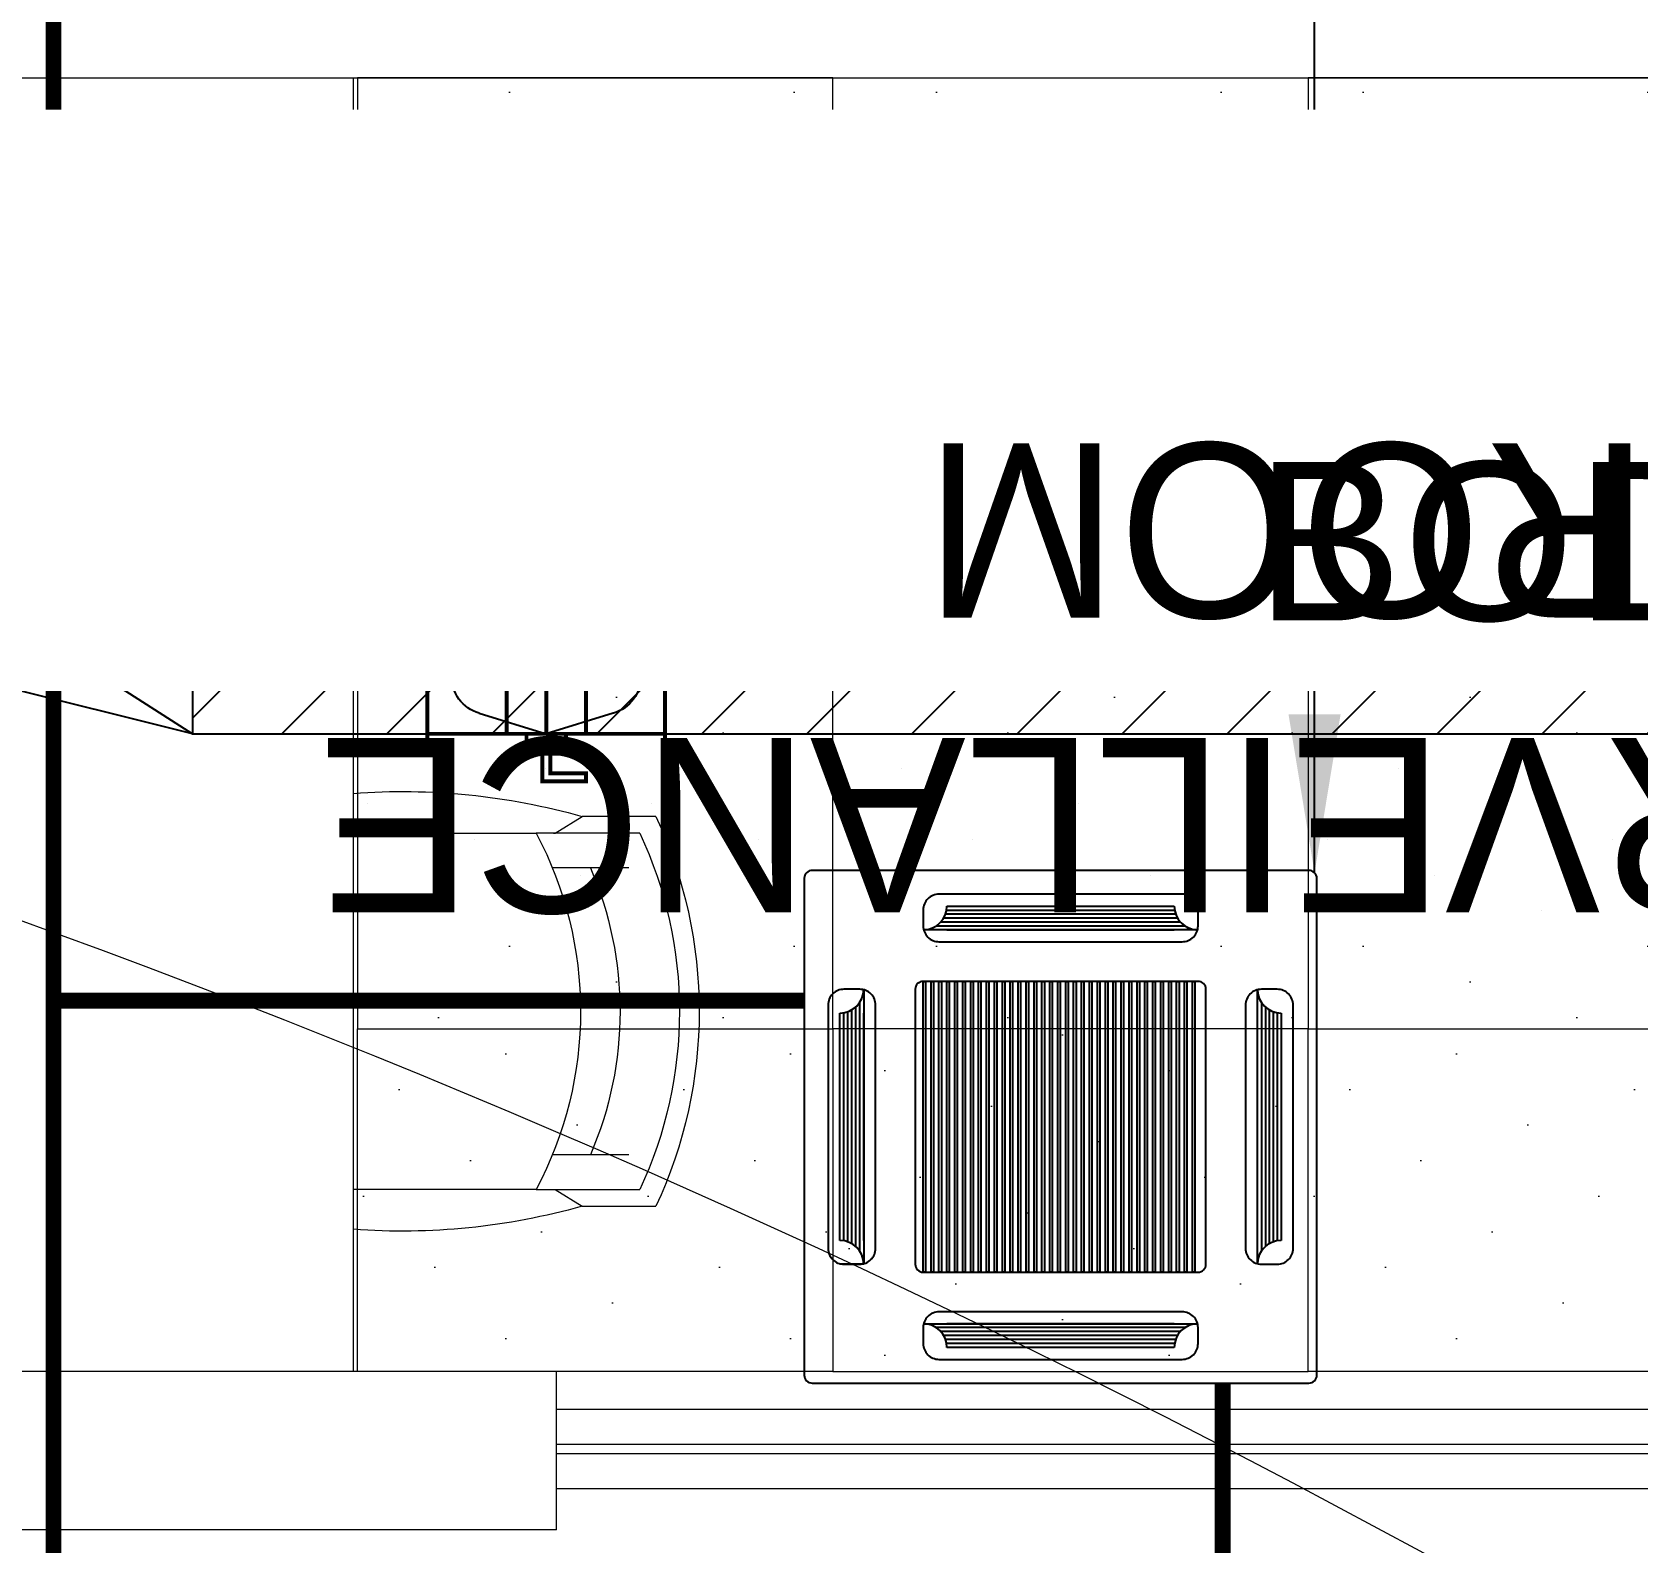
# Model space of a CAD drawing. Header units: millimetres. Extents: x -81374 to 485233, y -39075 to 157313.
# Drawn here: x 31636 to 33663, y -11978 to -10072 of the extents above; entities that cross this region are included whole.
import ezdxf
from ezdxf.enums import TextEntityAlignment as Align

# ---------------------------------------------------------------- set-up
doc = ezdxf.new("R2010")
doc.units = ezdxf.units.MM
for name, color, linetype in [('AC-RA-DIFFUSER', 6, 'Continuous'), ('ceilings', 253, 'Continuous'), ('M HVAC-Volume Control Damper', 3, 'Continuous'), ('M-HVAC ELLIPTICAL DUCT', 6, 'Continuous'), ('M-HVAC VRV PIPE', 152, 'Continuous'), ('M-HVAC-ELEPTICAL DUCT', 6, 'Continuous'), ('M-HVAC-INSULATION', 8, 'Continuous'), ('M-HVAC-TEXT', 7, 'Continuous')]:
    doc.layers.add(name, color=color, linetype=linetype)
for name, color, linetype, lineweight in [('DRAIN PIPE', 76, 'Continuous', 30), ('G-IMPT', 8, 'Continuous', 5), ('M-HVAC-Volume Control Damper', 3, 'Continuous', 9)]:
    doc.layers.add(name, color=color, linetype=linetype, lineweight=lineweight)
doc.styles.add('Herbalife_Third Floor - Furniture Layout - 210201$0$CG', font='GOTHIC.TTF')
doc.styles.add('HVAC TEXT', font='Romans.shx', dxfattribs={"width": 0.8, "height": 100})
doc.styles.add('R', font='romans.shx')
doc.styles.get("Standard").update_dxf_attribs({"font": 'arial.ttf'})
doc.dimstyles.new('HVAC DIM', dxfattribs={"dimtxt": 100, "dimasz": 200, "dimexe": 50, "dimexo": 50, "dimgap": 50, "dimtad": 1, "dimtoh": 1, "dimdec": 0, "dimzin": 0, "dimdsep": 46, "dimtxsty": 'HVAC TEXT', "dimcen": 50, "dimclrd": 7, "dimclre": 7, "dimclrt": 7, "dimadec": 0, "dimazin": 0, "dimtfac": 1, "dimtdec": 0, "dimtofl": 0, "dimtmove": 0, "dimatfit": 3, "dimfxl": 1, "dimtolj": 1, "dimtzin": 0, "dimarcsym": 0})

# ---------------------------------------------------------------- blocks, each defined once
blk = doc.blocks.new('floor plan 1')
at = {"layer": 'G-IMPT', "color": 8, "ltscale": 500}
for p, q in [((25872.5, -27113.5), (26923.8, -27113.5)), ((25872.5, -27113.5), (25872.5, -27313.5)), ((25872.5, -27165.9, 0), (23757.3, -27165.8, 0)), ((25872.5, -27165.9, 0), (25872.5, -27265.9, 0)), ((25872.5, -27209.9, 0), (23757.3, -27209.8, 0)), ((25872.5, -27221.9, 0), (23757.3, -27221.8, 0)), ((25872.5, -27265.9, 0), (23757.3, -27265.8, 0)), ((25872.5, -27313.5), (26723.8, -27313.5)), ((26129.3, -28945.7), (26129.3, -27313.5)), ((25840.3, -27521.9), (25747.1, -27521.9)), ((25874.5, -27543.1), (25840.3, -27521.9)), ((25898.1, -27543.1), (25767.4, -27543.1)), ((25876.2, -27543.1), (25874.5, -27543.1)), ((25898.1, -27543.1), (26129.3, -27543.1)), ((25767.4, -27992.8), (25898.1, -27992.8)), ((25874.5, -27992.8), (25840.3, -28013.9)), ((25876.2, -27992.8), (25874.5, -27992.8)), ((26129.3, -27992.8), (25898.1, -27992.8)), ((25747.1, -28013.9), (25840.3, -28013.9)), ((25840.3, -28217.1), (25747.1, -28217.1)), ((25874.5, -28238.3), (25840.3, -28217.1)), ((25898.1, -28238.3), (25767.4, -28238.3)), ((25876.2, -28238.3), (25874.5, -28238.3)), ((25898.1, -28238.3), (26129.3, -28238.3)), ((25767.4, -28687.9), (25898.1, -28687.9)), ((25874.5, -28687.9), (25840.3, -28709.1)), ((25876.2, -28687.9), (25874.5, -28687.9)), ((26129.3, -28687.9), (25898.1, -28687.9)), ((25747.1, -28709.1), (25840.3, -28709.1)), ((26723.8, -28945.7), (23618.8, -28945.7))]:
    blk.add_line(p, q, dxfattribs=at)
at = {"layer": 'G-IMPT', "color": 8, "ltscale": 500, "extrusion": (0, 0, -1)}
for p, q in [((25781.3, -27586.9), (25877.7, -27586.9)), ((25781.3, -27949), (25877.7, -27949)), ((25781.3, -28282), (25877.7, -28282)), ((25781.3, -28644.2), (25877.7, -28644.2))]:
    blk.add_line(p, q, dxfattribs=at)
at = {"layer": 'G-IMPT', "color": 8, "ltscale": 500}
blk.add_arc((30901.2, -15868.2), 12777.8, 49.90697, 259.60318, dxfattribs=at)
at = {"layer": 'G-IMPT', "color": 8, "ltscale": 500, "extrusion": (0, 0, -1)}
for centre, major_axis, start_param, end_param in [((26067.6, -28329.1), (838.5, 0), 4.437818, 4.785935), ((26273.3, -27767.9), (580.8, 0), 2.704257, 3.578932), ((26248.3, -27767.9), (-530.9, 0), -0.437348, 0.437328), ((26323.2, -27767.9), (480.9, 0), 2.65511, 3.628104), ((26248.3, -27767.9), (-455.9, 0), -0.408385, 0.408365), ((26067.6, -27206.8), (838.5, 0), 1.49727, 1.845387), ((26067.6, -29024.2), (838.5, 0), 4.437818, 4.785935), ((26273.3, -28463.1), (580.8, 0), 2.704257, 3.578932), ((26248.3, -28463.1), (-530.9, 0), -0.437348, 0.437328), ((26323.2, -28463.1), (480.9, 0), 2.65511, 3.628104), ((26248.3, -28463.1), (-455.9, 0), -0.408385, 0.408365), ((26067.6, -27902), (838.5, 0), 1.49727, 1.845387)]:
    blk.add_ellipse(centre, major_axis=major_axis, ratio=1, start_param=start_param, end_param=end_param, dxfattribs=at)
at = {"layer": 'G-IMPT', "color": 8, "ltscale": 500, "style": 'Herbalife_Third Floor - Furniture Layout - 210201$0$CG'}
for s, p in [('SURVEILLANCE', (23933.8, -28112.7)), ('ROOM', (24493, -28484.9))]:
    blk.add_text(s, height=220, dxfattribs=at).set_placement(p)
at = {"layer": 'G-IMPT', "color": 8, "ltscale": 500}
for rotation, p in [(359.9992, (39680.6, -4989.6, 0)), (359.9992, (35886.7, -10139.3, 0)), (270.0008, (28873.3, -20643.5, 0)), (359.9992, (11975.3, -26935.4, 0)), (359.9992, (15267.6, -26935.4, 0)), (359.9992, (26686.3, -26987.7, 0)), (270.0008, (15861.1, -28615, 0)), (89.9992, (23697.8, -33300.6, 0)), (89.9992, (23597.9, -35337.7, 0)), (89.9992, (23597.9, -37388.3, 0)), (359.9992, (13750.4, -37781.5, 0)), (89.9992, (23697.8, -40746.8, 0)), (89.9992, (23597.8, -44302.5, 0)), (89.9992, (23597.8, -46399.1, 0)), (89.9992, (23697.8, -48339.8, 0)), (89.9992, (23697.8, -54280, 0)), (359.9992, (27418.1, -55702.4, 0)), (89.9992, (9671.9, -65856.5, 0)), (359.9992, (4684.1, -67403.4, 0)), (359.9992, (8737.2, -67403.4, 0))]:
    blk.add_attdef('PARTITIONTYPE', text='', height=200, rotation=rotation, dxfattribs=at).set_placement(p, align=Align.MIDDLE_CENTER)
blk = doc.blocks.new('GRID')
at = {"layer": 'ceilings', "lineweight": 5, "transparency": 33554597}
h = blk.add_hatch(dxfattribs=at)
h.set_pattern_fill('DOTS', color=8, scale=80, angle=45)
h.paths.add_polyline_path([(56229.9, 61282.6), (56229.9, 61882.6), (56829.9, 61882.6), (56829.9, 61282.6)])
at = {"layer": 'ceilings', "color": 8, "lineweight": 5}
blk.add_lwpolyline([(56229.9, 61282.6), (56229.9, 61882.6), (56829.9, 61882.6), (56829.9, 61282.6)], close=True, dxfattribs=at)
blk = doc.blocks.new('DCC - All Capacities')
at = {"color": 3}
for p, q in [((-145.2, 268.5), (145.2, 268.5)), ((-143.9, 273.5), (143.9, 273.5)), ((-143.5, 278.5), (143.5, 278.5)), ((173.5, 248.5), (-173.5, 248.5)), ((-156.9, 253.5), (156.9, 253.5)), ((-151.1, 258.5), (151.1, 258.5)), ((-147.5, 263.5), (147.5, 263.5)), ((-143.5, 248.5), (143.5, 248.5)), ((-248.5, 173.5), (-248.5, -173.5)), ((248.5, -173.5), (248.5, 173.5)), ((-278.5, -143.5), (-278.5, 143.5)), ((-273.5, -143.9), (-273.5, 143.9)), ((-268.5, -145.2), (-268.5, 145.2)), ((-263.5, -147.5), (-263.5, 147.5)), ((-258.5, -151.1), (-258.5, 151.1)), ((-253.5, -156.9), (-253.5, 156.9)), ((-248.5, -143.5), (-248.5, 143.5)), ((253.5, 156.9), (253.5, -156.9)), ((258.5, 151.1), (258.5, -151.1)), ((263.5, 147.5), (263.5, -147.5)), ((268.5, 145.2), (268.5, -145.2)), ((273.5, 143.9), (273.5, -143.9)), ((278.5, 143.5), (278.5, -143.5)), ((-248.5, -173.5), (-278.5, -173.5)), ((-173.5, -248.5), (173.5, -248.5)), ((156.9, -253.5), (-156.9, -253.5)), ((151.1, -258.5), (-151.1, -258.5)), ((147.5, -263.5), (-147.5, -263.5)), ((143.5, -248.5), (-143.5, -248.5)), ((145.2, -268.5), (-145.2, -268.5)), ((143.9, -273.5), (-143.9, -273.5)), ((143.5, -278.5), (-143.5, -278.5))]:
    blk.add_line(p, q, dxfattribs=at)
at = {"color": 6}
for points in [[(-313.5, -323.5), (313.5, -323.5, 0.414214), (323.5, -313.5), (323.5, 313.5, 0.414214), (313.5, 323.5), (-313.5, 323.5, 0.414214), (-323.5, 313.5), (-323.5, -313.5, 0.414214)], [(-173.5, 273.5), (-173.5, 253.5, 0.414214), (-153.5, 233.5), (153.5, 233.5, 0.414214), (173.5, 253.5), (173.5, 273.5, 0.414214), (153.5, 293.5), (-153.5, 293.5, 0.414214)], [(-173.5, -183.5), (173.5, -183.5, 0.414214), (183.5, -173.5), (183.5, 173.5, 0.414214), (173.5, 183.5), (-173.5, 183.5, 0.414214), (-183.5, 173.5), (-183.5, -173.5, 0.414214)], [(-273.5, -173.5), (-253.5, -173.5, 0.414214), (-233.5, -153.5), (-233.5, 153.5, 0.414214), (-253.5, 173.5), (-273.5, 173.5, 0.414214), (-293.5, 153.5), (-293.5, -153.5, 0.414214)], [(273.5, 173.5), (253.5, 173.5, 0.414214), (233.5, 153.5), (233.5, -153.5, 0.414214), (253.5, -173.5), (273.5, -173.5, 0.414214), (293.5, -153.5), (293.5, 153.5, 0.414214)], [(173.5, -273.5), (173.5, -253.5, 0.414214), (153.5, -233.5), (-153.5, -233.5, 0.414214), (-173.5, -253.5), (-173.5, -273.5, 0.414214), (-153.5, -293.5), (153.5, -293.5, 0.414214)]]:
    blk.add_lwpolyline(points, format="xyb", close=True, dxfattribs=at)
for points in [[(-170.5, -183.5), (-173.5, -183.5), (-173.5, 183.5), (-170.5, 183.5)], [(-160.5, -183.5), (-163.5, -183.5), (-163.5, 183.5), (-160.5, 183.5)], [(-150.5, -183.5), (-153.5, -183.5), (-153.5, 183.5), (-150.5, 183.5)], [(-140.5, -183.5), (-143.5, -183.5), (-143.5, 183.5), (-140.5, 183.5)], [(-130.5, -183.5), (-133.5, -183.5), (-133.5, 183.5), (-130.5, 183.5)], [(-120.5, -183.5), (-123.5, -183.5), (-123.5, 183.5), (-120.5, 183.5)], [(-110.5, -183.5), (-113.5, -183.5), (-113.5, 183.5), (-110.5, 183.5)], [(-100.5, -183.5), (-103.5, -183.5), (-103.5, 183.5), (-100.5, 183.5)], [(-90.5, -183.5), (-93.5, -183.5), (-93.5, 183.5), (-90.5, 183.5)], [(-80.5, -183.5), (-83.5, -183.5), (-83.5, 183.5), (-80.5, 183.5)], [(-70.5, -183.5), (-73.5, -183.5), (-73.5, 183.5), (-70.5, 183.5)], [(-60.5, -183.5), (-63.5, -183.5), (-63.5, 183.5), (-60.5, 183.5)], [(-50.5, -183.5), (-53.5, -183.5), (-53.5, 183.5), (-50.5, 183.5)], [(-40.5, -183.5), (-43.5, -183.5), (-43.5, 183.5), (-40.5, 183.5)], [(-30.5, -183.5), (-33.5, -183.5), (-33.5, 183.5), (-30.5, 183.5)], [(-20.5, -183.5), (-23.5, -183.5), (-23.5, 183.5), (-20.5, 183.5)], [(-10.5, -183.5), (-13.5, -183.5), (-13.5, 183.5), (-10.5, 183.5)], [(-0.5, -183.5), (-3.5, -183.5), (-3.5, 183.5), (-0.5, 183.5)], [(9.5, -183.5), (6.5, -183.5), (6.5, 183.5), (9.5, 183.5)], [(19.5, -183.5), (16.5, -183.5), (16.5, 183.5), (19.5, 183.5)], [(29.5, -183.5), (26.5, -183.5), (26.5, 183.5), (29.5, 183.5)], [(39.5, -183.5), (36.5, -183.5), (36.5, 183.5), (39.5, 183.5)], [(49.5, -183.5), (46.5, -183.5), (46.5, 183.5), (49.5, 183.5)], [(59.5, -183.5), (56.5, -183.5), (56.5, 183.5), (59.5, 183.5)], [(69.5, -183.5), (66.5, -183.5), (66.5, 183.5), (69.5, 183.5)], [(79.5, -183.5), (76.5, -183.5), (76.5, 183.5), (79.5, 183.5)], [(89.5, -183.5), (86.5, -183.5), (86.5, 183.5), (89.5, 183.5)], [(99.5, -183.5), (96.5, -183.5), (96.5, 183.5), (99.5, 183.5)], [(109.5, -183.5), (106.5, -183.5), (106.5, 183.5), (109.5, 183.5)], [(119.5, -183.5), (116.5, -183.5), (116.5, 183.5), (119.5, 183.5)], [(129.5, -183.5), (126.5, -183.5), (126.5, 183.5), (129.5, 183.5)], [(139.5, -183.5), (136.5, -183.5), (136.5, 183.5), (139.5, 183.5)], [(149.5, -183.5), (146.5, -183.5), (146.5, 183.5), (149.5, 183.5)], [(159.5, -183.5), (156.5, -183.5), (156.5, 183.5), (159.5, 183.5)], [(169.5, -183.5), (166.5, -183.5), (166.5, 183.5), (169.5, 183.5)]]:
    blk.add_lwpolyline(points, close=True, dxfattribs=at)
at = {"color": 3}
for centre, start, end in [((-173.5, 278.5), 270, 0), ((173.5, 278.5), 180, 270), ((-278.5, 173.5), 270, 0), ((278.5, 173.5), 180, 270), ((-278.5, -173.5), 0, 90), ((278.5, -173.5), 90, 180), ((-173.5, -278.5), 0, 90), ((173.5, -278.5), 90, 180)]:
    blk.add_arc(centre, 30, start, end, dxfattribs=at)
blk = doc.blocks.new('*U82')
at = {"layer": 'M HVAC-Volume Control Damper', "color": 6}
for p, q in [((144633.3, -122710), (145063.8, -122710)), ((144562.5, -122830), (144585, -122746.9)), ((145111.6, -122745.4), (145137.5, -122830)), ((144562.5, -122830), (144585, -122913.1)), ((145111.6, -122914.6), (145137.5, -122830)), ((144633.3, -122950), (145063.8, -122950))]:
    blk.add_line(p, q, dxfattribs=at)
at = {"layer": 'M HVAC-Volume Control Damper', "color": 6, "const_width": 5}
for points in [[(144562.5, -122680), (144562.5, -122680), (145162.5, -122680), (145137.5, -122680), (145137.5, -122980), (145162.5, -122980), (145137.5, -122980), (144562.5, -122980), (144537.5, -122980), (144562.5, -122980), (144562.5, -122680), (144537.5, -122680), (144562.5, -122680)], [(144562.5, -122830), (145137.5, -122830)]]:
    blk.add_lwpolyline(points, dxfattribs=at)
for points in [[(144562.5, -122880), (145137.5, -122880), (145137.5, -122780), (144562.5, -122780)], [(145137.5, -122805), (145137.5, -122855), (145162.5, -122855), (145162.5, -122805)], [(145162.5, -122825), (145162.5, -122835), (145187.5, -122835), (145187.5, -122880), (145197.5, -122880), (145197.5, -122825), (145162.5, -122825)]]:
    blk.add_lwpolyline(points, close=True, dxfattribs=at)
at = {"layer": 'M HVAC-Volume Control Damper', "color": 6}
for centre, start, end in [((144633.3, -122760), 90, 164.8459), ((145063.8, -122760), 17.032, 90), ((144633.3, -122900), 195.1541, 270), ((145063.8, -122900), 270, 342.968)]:
    blk.add_arc(centre, 50, start, end, dxfattribs=at)

msp = doc.modelspace()

# ---------------------------------------------------------------- hatches: boundary and pattern name
at = {"layer": 'ceilings', "lineweight": 5, "true_color": 0x136734, "transparency": 33554597}
h = msp.add_hatch(dxfattribs=at)
h.set_pattern_fill('DOTS', color=116, scale=80, angle=315)
h.set_pattern_definition([(315, (-29235.61, 44900.14), (134.70384, 44.90128), [0, -127])])
h.paths.add_polyline_path([(32047, -11329.7), (32647, -11329.7), (32647, -11761.8), (32047, -11761.8)])
h = msp.add_hatch(dxfattribs=at)
h.set_pattern_fill('DOTS', color=116, scale=80, angle=225)
h.set_pattern_definition([(225, (83630.5, 38458.28), (44.90128, -134.70384), [0, -127])])
h.paths.add_polyline_path([(33247, -11329.7), (32647, -11329.7), (32647, -11761.8), (33247, -11761.8)])
h = msp.add_hatch(dxfattribs=at)
h.set_pattern_fill('DOTS', color=116, scale=80, angle=315)
h.set_pattern_definition([(315, (-28035.61, 44900.14), (134.70384, 44.90128), [0, -127])])
h.paths.add_polyline_path([(33247, -11329.7), (33847, -11329.7), (33847, -11761.8), (33247, -11761.8)])
at = {"layer": 'M-HVAC-INSULATION'}
h = msp.add_hatch(dxfattribs=at)
h.set_pattern_fill('ANSI31', color=26, scale=750, angle=360, style=0)
h.set_pattern_definition([(45, (496839.4, -83293.7), (-66.29126, 66.29126), [])])
h.paths.add_polyline_path([(31838.7, -10957.3), (40293.2, -10957.3), (40293.2, -10382.3), (31838.7, -10382.3)])

# ---------------------------------------------------------------- linework, layer by layer
at = {"layer": 'ceilings', "color": 8, "lineweight": 5}
for points in [[(32047, -11329.7), (32647, -11329.7), (32647, -11761.8), (32047, -11761.8)], [(33247, -11329.7), (32647, -11329.7), (32647, -11761.8), (33247, -11761.8)], [(33247, -11329.7), (33847, -11329.7), (33847, -11761.8), (33247, -11761.8)]]:
    msp.add_lwpolyline(points, close=True, dxfattribs=at)
at = {"layer": 'DRAIN PIPE', "color": 76, "linetype": 'Continuous', "const_width": 20}
for points in [[(31663.2, -9469.5), (31663.2, -11294), (31663.2, -12370.4), (35425.6, -12370.4), (35425.6, -13546.6), (35641.1, -13546.6)], [(32611, -11294), (31663.2, -11294)]]:
    msp.add_lwpolyline(points, dxfattribs=at)
at = {"layer": 'M-HVAC ELLIPTICAL DUCT', "linetype": 'Continuous'}
for p, q in [((31388.7, -10494.8), (31838.7, -10382.3)), ((31838.7, -10382.3), (31388.7, -10669.8)), ((31838.7, -10382.3), (31838.7, -10957.3)), ((31838.7, -10382.3), (40293.2, -10382.3)), ((31388.7, -10669.8), (31838.7, -10957.3)), ((31838.7, -10957.3), (31388.7, -10844.8)), ((31838.7, -10957.3), (40293.2, -10957.3))]:
    msp.add_line(p, q, dxfattribs=at)
at = {"layer": 'M-HVAC VRV PIPE', "color": 6, "linetype": 'Continuous', "const_width": 20}
msp.add_lwpolyline([(33936.4, -12020), (33139.1, -12020), (33139.1, -11776.6)], dxfattribs=at)

# ---------------------------------------------------------------- block references
at = {"linetype": 'Continuous', "rotation": 180}
msp.add_blockref('floor plan 1', (58170.8, -39075.4), dxfattribs=at)
at = {"layer": 'AC-RA-DIFFUSER', "rotation": 360}
msp.add_blockref('DCC - All Capacities', (32934.5, -11453.1), dxfattribs=at)
at = {"layer": 'AC-RA-DIFFUSER'}
msp.add_blockref('DCC - All Capacities', (32934.5, -11453.1), dxfattribs=at)
at = {"layer": 'ceilings', "xscale": -1, "rotation": 269.9999999999999}
for p in [(-29235.6, -66959.6), (-28035.6, -66959.6), (-29235.6, -67559.6), (-28035.6, -67559.6)]:
    msp.add_blockref('GRID', p, dxfattribs=at)
at = {"layer": 'ceilings', "rotation": 89.99999999999999}
for p in [(94529.6, -66959.6), (94529.6, -67559.6)]:
    msp.add_blockref('GRID', p, dxfattribs=at)
at = {"layer": 'M-HVAC-Volume Control Damper', "lineweight": -2, "xscale": -1, "rotation": 89.99999999999972}
msp.add_blockref('*U82', (-90544.7, 134180.2), dxfattribs=at)

# ---------------------------------------------------------------- texts
at = {"layer": 'M-HVAC-ELEPTICAL DUCT', "insert": (33180.1, -10614.2, 1198.1), "char_height": 200, "attachment_point": 1}
msp.add_mtext('BOD-2400', dxfattribs=at)

# ---------------------------------------------------------------- leaders
at = {"layer": 'M-HVAC ELLIPTICAL DUCT', "linetype": 'Continuous'}
msp.add_leader([(33255.1, -11132.6), (33255.1, -6455.9), (33161.3, -6455.9)], dimstyle='HVAC DIM', dxfattribs=at)

# ---------------------------------------------------------------- next in the draw order: texts
at = {"layer": 'M-HVAC-TEXT', "color": 7, "insert": (30450.4, -10269.7, 0), "char_height": 200, "width": 13359.771, "attachment_point": 2, "style": 'R', "bg_fill": 2}
msp.add_mtext('TFA \\P1000 CFM', dxfattribs=at)

doc.saveas('drawing.dxf')
